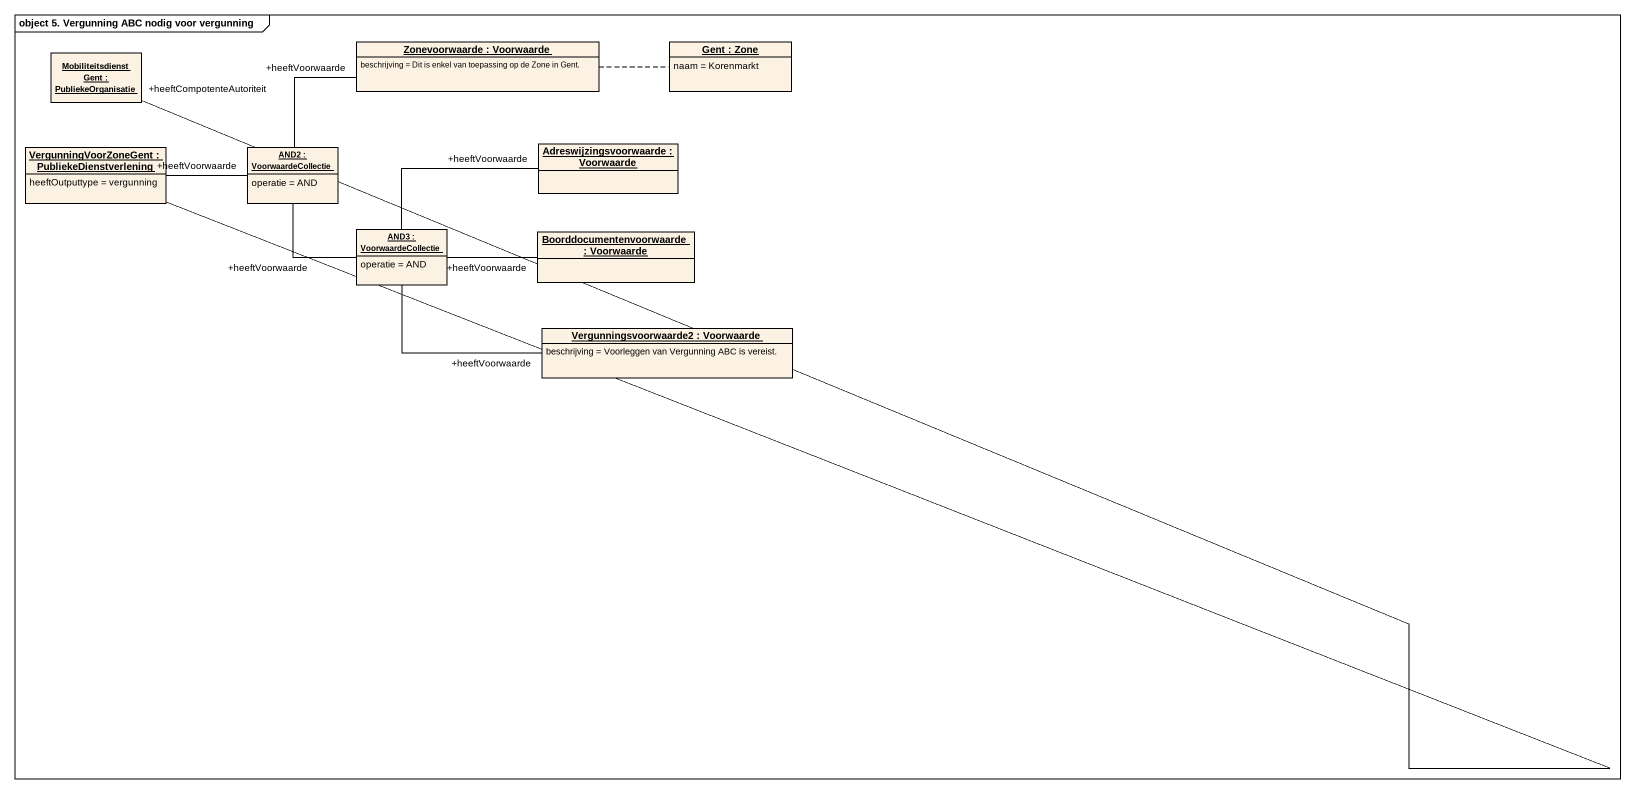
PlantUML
@startuml
mainframe object 5. Vergunning ABC nodig voor vergunning
hide circle
hide empty members
object "Zonevoorwaarde : Voorwaarde" as Zonevoorwaarde {
  beschrijving = Dit is enkel van toepassing op de Zone in Gent.
}
object "Gent : Zone" as Gent {
  naam = Korenmarkt
}
object "Mobiliteitsdienst Gent : PubliekeOrganisatie" as Mobiliteitsdienst_Gent
object "VergunningVoorZoneGent : PubliekeDienstverlening" as VergunningVoorZoneGent {
  heeftOutputtype = vergunning
}
object "AND2 : VoorwaardeCollectie" as AND2 {
  operatie = AND
}
object "Adreswijzingsvoorwaarde : Voorwaarde" as Adreswijzingsvoorwaarde
object "AND3 : VoorwaardeCollectie" as AND3 {
  operatie = AND
}
object "Boorddocumentenvoorwaarde : Voorwaarde" as Boorddocumentenvoorwaarde
object "Vergunningsvoorwaarde2 : Voorwaarde" as Vergunningsvoorwaarde2 {
  beschrijving = Voorleggen van Vergunning ABC is vereist.
}
Zonevoorwaarde .right. Gent
Mobiliteitsdienst_Gent "+heeftCompotenteAutoriteit" -- VergunningVoorZoneGent
VergunningVoorZoneGent -right- "+heeftVoorwaarde" AND2
AND2 -right- "+heeftVoorwaarde" Zonevoorwaarde
AND2 -- "+heeftVoorwaarde" AND3
AND3 -right- "+heeftVoorwaarde" Adreswijzingsvoorwaarde
AND3 -right- "+heeftVoorwaarde" Boorddocumentenvoorwaarde
AND3 -right- "+heeftVoorwaarde" Vergunningsvoorwaarde2
@enduml
